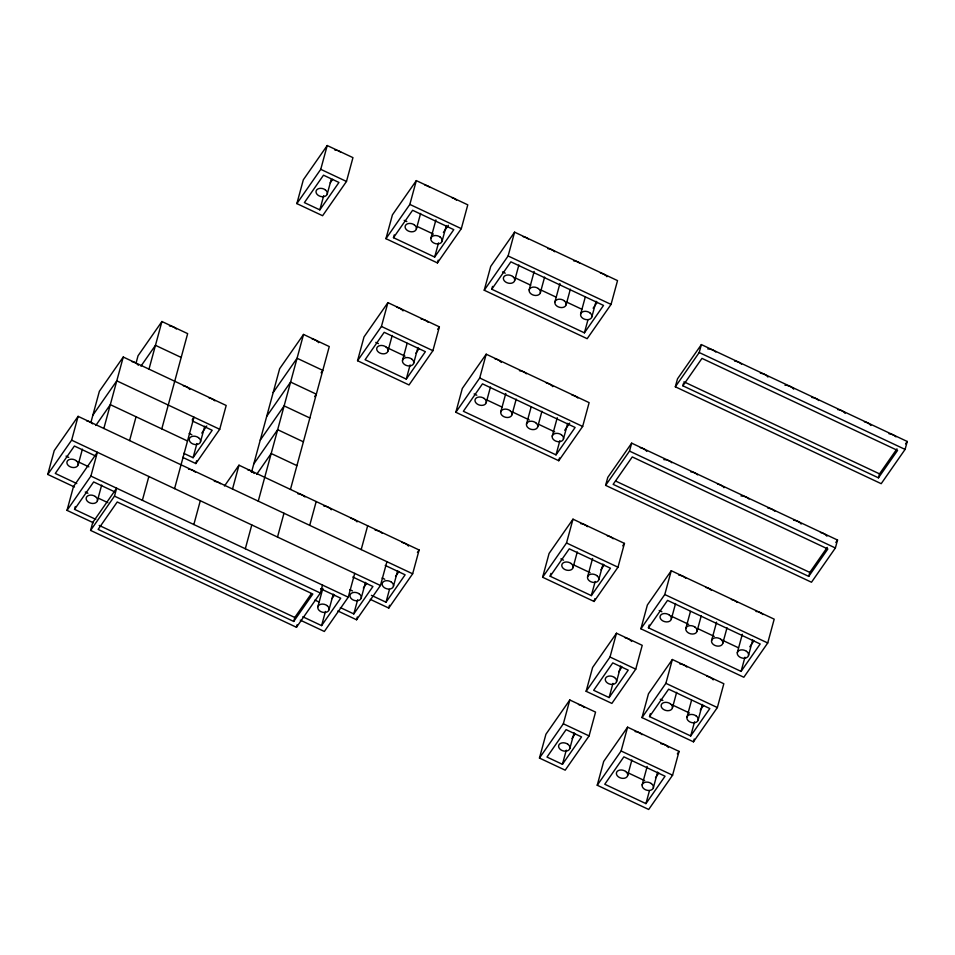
<?xml version="1.0" encoding="UTF-8"?>
<svg xmlns="http://www.w3.org/2000/svg" width="955" height="955" viewBox="0 0 955 955"><rect width="100%" height="100%" fill="white"/><g stroke="black" fill="none" stroke-linecap="round" stroke-linejoin="round"><path stroke-width="1.43" d="M74.49 487.014L47.75 474.432L54.22 450.629L78.107 416.356L412.656 573.8L388.769 608.06L370.289 599.37M47.75 474.432L71.637 440.171L78.107 416.356M78.167 464.763L82.405 449.172M67.017 510.364L73.487 486.549L97.374 452.276L90.904 476.091L67.017 510.364L93.411 522.779M90.988 422.11L99.368 391.299L123.255 357.027L226.192 405.469L219.722 429.284L195.835 463.557L182.632 457.338M95.798 519.353L74.55 509.349L75.326 506.52M103.844 428.461L123.255 357.027M97.434 500.683L101.66 485.092M90.594 530.407L92.754 522.469L116.641 488.196L114.481 496.134L90.594 530.407L296.468 627.292L320.355 593.031L322.515 585.093M136.135 362.793L138.033 355.785L161.932 321.513L187.657 333.629L161.789 428.879M129.582 440.577L136.052 416.762M148.992 369.143L161.932 321.513M142.379 500.313L148.849 476.497M174.574 488.614L193.984 417.18L192.277 419.627M183.778 453.327L193.077 457.708L196.921 443.526M200.514 441.771L204.752 426.181M195.835 463.557L196.587 460.752M193.841 524.534L200.311 500.718M296.862 203.606L303.332 179.791L327.219 145.53L352.956 157.635L346.486 181.45L322.599 215.723L296.862 203.606L320.749 169.333L327.219 145.53M232.519 489.02L238.989 465.204L419.126 549.985L412.656 573.8M319.841 209.873L338.953 182.453L323.506 175.183L304.394 202.603L319.841 209.873L323.685 195.691M251.487 472.367L279.648 368.714L303.535 334.441L329.272 346.558L290.451 489.426M327.279 193.925L331.122 179.755M245.316 548.755L251.786 524.94M258.256 501.136L303.535 334.441M277.511 537.056L283.981 513.241M385.951 238.69L392.421 214.875L416.32 180.614L467.783 204.836L461.313 228.651L437.426 262.912L385.951 238.69L409.85 204.418L416.32 180.614M309.718 525.357L316.189 501.542M357.552 360.727L364.022 336.912L387.909 302.64L439.384 326.861L432.913 350.676L409.026 384.949L357.552 360.727L381.439 326.455L387.909 302.64M393.484 237.688L412.608 210.267L453.78 229.654L434.668 257.062L393.484 237.688L394.26 234.858M293.71 621.442L312.822 594.034L117.238 501.984L98.126 529.404L293.71 621.442L294.785 617.479L311.402 593.64M296.468 627.292L297.184 624.654M416.368 229.021L420.606 213.419M317.836 606.879L322.838 588.447M387.969 351.046L392.207 335.456M302.807 616.775L321.596 625.621L325.452 611.451M329.033 609.684L333.271 594.094M430.896 238.32L435.91 219.901M402.497 360.357L407.117 343.346M434.668 257.062L438.512 242.892M442.105 241.126L446.343 225.535M437.426 262.912L438.178 260.118M406.269 379.099L425.381 351.679L384.197 332.304L365.085 359.725L406.269 379.099L410.113 364.917M300.288 620.141L324.354 631.47L348.253 597.197L354.723 573.382M361.193 549.579L367.663 525.763M413.706 363.163L417.932 347.572M340.374 607.595L353.804 613.922L357.659 599.74M361.241 597.985L365.479 582.383M337.843 610.961L356.561 619.771L357.325 616.966M356.561 619.771L380.448 585.499L386.918 561.683M371.4 595.335L386.011 602.211L389.473 589.462M393.448 586.275L397.686 570.684M388.769 608.06L389.521 605.267M484.233 290.236L490.703 266.433L514.59 232.161L617.527 280.603L611.057 304.418L587.17 338.691L484.233 290.236L508.12 255.976L514.59 232.161M455.833 412.274L462.304 388.458L486.19 354.198L589.128 402.64L582.657 426.455L558.77 460.716L455.833 412.274L479.72 378.001L486.19 354.198M491.765 289.234L510.877 261.825L603.524 305.421L584.412 332.841L491.765 289.234L492.541 286.404M514.649 280.567L518.875 264.977M486.238 402.592L490.476 387.002M529.177 289.866L534.179 271.447M500.778 411.903L505.78 393.472M540.375 292.672L544.613 277.081M511.976 414.709L516.213 399.118M554.915 301.983L559.917 283.551M526.503 424.02L531.135 407.009M566.112 304.788L570.35 289.198M537.713 426.825L541.951 411.223M580.64 314.088L585.26 297.089M552.241 436.125L557.254 417.705M584.412 332.841L587.874 320.08M591.849 316.893L596.087 301.303M556.013 454.867L575.125 427.458L482.478 383.85L463.366 411.271L556.013 454.867L559.857 440.697M563.45 438.93L567.688 423.34M558.77 460.716L559.523 457.911M542.619 577.25L549.089 553.434L572.988 519.174L624.451 543.395L617.981 567.21L594.094 601.471L542.619 577.25L566.518 542.977L572.988 519.174M550.164 576.247L569.276 548.827L610.448 568.213L591.336 595.622L550.164 576.247L550.928 573.418M573.036 567.58L577.274 551.978M605.613 485.355L607.774 477.416L631.661 443.156L837.535 540.041L835.386 547.979L811.487 582.24L605.613 485.355L629.512 451.094L631.661 443.156M587.564 576.88L592.577 558.46M539.456 758.067L545.926 734.252L569.813 699.979L595.55 712.096L589.08 735.911L565.193 770.172L539.456 758.067L563.343 723.795L569.813 699.979M591.336 595.622L595.192 581.452M598.773 579.685L603.011 564.095M594.094 601.471L594.858 598.678M562.435 764.322L581.547 736.914L566.1 729.644L546.988 757.064L562.435 764.322L566.279 750.153M569.872 748.386L574.11 732.795M586.131 691.301L592.601 667.485L616.488 633.225L642.226 645.329L635.755 669.145L611.868 703.417L586.131 691.301L610.018 657.028L616.488 633.225M675.328 386.799L677.489 378.86L701.376 344.588L907.25 441.473L905.089 449.411L881.202 483.684L675.328 386.799L699.215 352.526L701.376 344.588M682.861 385.796L701.973 358.376L897.557 450.426L878.445 477.834L682.861 385.796L683.589 383.146M609.111 697.568L628.223 670.147L612.776 662.877L593.664 690.298L609.111 697.568L612.955 683.386M616.548 681.631L620.786 666.029M597.233 785.249L603.691 761.445L627.59 727.173L679.053 751.394L672.583 775.209L648.696 809.47L597.233 785.249L621.12 750.988L627.59 727.173M640.901 628.796L647.371 604.993L671.258 570.72L774.195 619.162L767.725 642.978L743.838 677.25L640.901 628.796L664.787 594.535L671.258 570.72M648.433 627.793L667.545 600.385L760.192 643.98L741.08 671.401L648.433 627.793L649.209 624.964M641.999 717.599L648.469 693.784L672.356 659.511L723.83 683.732L717.36 707.548L693.461 741.82L641.999 717.599L665.886 683.326L672.356 659.511M627.638 775.579L631.876 759.989M671.317 619.127L675.555 603.536M649.531 716.596L668.643 689.176L709.828 708.55L690.704 735.971L649.531 716.596L650.307 713.755M642.178 784.879L647.18 766.459M685.845 628.426L690.465 611.427M645.938 803.621L665.05 776.212L623.878 756.838L604.766 784.246L645.938 803.621L649.4 790.871M672.416 707.918L676.653 692.327M653.375 787.684L657.613 772.094M697.054 631.231L701.28 615.641M686.943 717.229L691.563 700.218M711.582 640.542L716.584 622.111M690.704 735.971L694.56 721.789M698.153 720.034L702.379 704.444M693.461 741.82L694.225 739.015M722.78 643.348L727.018 627.757M737.32 652.647L742.322 634.227M741.08 671.401L744.936 657.219M748.517 655.452L752.755 639.862M808.73 576.39L827.842 548.982L632.27 456.932L613.146 484.352L808.73 576.39L809.804 572.427L827.257 547.394M878.445 477.834L879.519 473.871L896.972 448.838M92.898 415.115L116.785 380.842L219.722 429.284M95.81 425.464L110.314 404.657L187.514 440.983M140.958 366.135L155.462 345.328L181.187 357.445M74.55 509.349L93.662 481.941L114.91 491.944M330.215 182.871L332.71 179.301M201.792 433.093L206.769 425.942M193.077 457.708L212.189 430.287L192.265 420.916M273.178 392.529L297.065 358.256L322.802 370.373L321.095 372.82M266.708 416.344L290.595 382.072L316.332 394.176L314.625 396.623M224.485 486.011L238.989 465.204M260.238 440.148L284.124 405.887L309.862 417.992M253.767 463.963L277.654 429.69L303.392 441.807M256.68 474.313L271.184 453.506L296.921 465.622M443.383 232.459L448.361 225.296M415.807 353.29L419.138 348.527M437.677 329.308L439.384 326.861M331.982 598.618L334.465 595.049M321.596 625.621L340.708 598.2L320.57 588.722M363.354 588.113L366.672 583.35M353.804 613.922L372.916 586.501L352.777 577.023M395.549 576.414L398.88 571.651M417.419 552.432L419.126 549.985M386.011 602.211L405.123 574.803L385.199 565.42M593.127 308.226L597.281 302.269M564.727 430.263L569.705 423.101M600.886 569.825L604.205 565.05M622.744 545.842L624.451 543.395M571.973 738.525L575.304 733.75M618.649 671.759L621.98 666.996M700.254 710.162L703.584 705.399M655.488 777.824L658.807 773.049M749.794 646.786L753.949 640.829M677.346 753.841L679.053 751.394M835.828 542.488L837.535 540.041M905.543 443.92L907.25 441.473M338.022 150.723L339.049 151.177A8.667 6.088 15.2 0 1 340.887 152.334M734.276 600.468L734.562 600.588A8.667 6.088 15.2 0 1 737.165 602.426M89.663 421.883L89.937 422.003A8.667 6.088 15.2 0 1 92.551 423.841M218.611 482.562L217.585 482.096A8.667 6.088 15.2 0 0 214.302 481.32M409.85 204.418L461.313 228.651M508.12 255.976L611.057 304.418M320.749 169.333L346.486 181.45M699.215 352.526L905.089 449.411M404.192 220.342L406.854 221.596M417.478 226.598L433.415 234.094M502.533 271.924L505.219 273.19M514.614 277.607L530.729 285.187M540.124 289.616L556.24 297.196M566.972 302.246L581.75 309.205M683.947 381.821L879.519 473.871M381.439 326.455L432.913 350.676M479.72 378.001L582.657 426.455M629.512 451.094L835.386 547.979M375.793 342.379L378.455 343.621M387.742 348.002L405.015 356.131M474.122 393.949L476.808 395.215M486.214 399.644L502.318 407.224M511.725 411.641L529.177 419.866M538.572 424.283L554.688 431.863M615.581 481.022L809.804 572.427M566.518 542.977L617.981 567.21M664.787 594.535L767.725 642.978M560.86 558.902L563.522 560.155M572.821 564.524L590.083 572.654M659.201 610.484L661.887 611.749M671.281 616.166L688.734 624.379M698.141 628.808L714.245 636.388M722.302 640.184L738.418 647.765M189.162 433.486L191.824 434.74M610.018 657.028L635.755 669.145M665.886 683.326L717.36 707.548M660.239 699.251L662.889 700.492M672.189 704.874L689.462 713.003M382.096 578.002L384.758 579.243M71.637 440.171L380.448 585.499M95.882 456.132L74.395 446.021L55.283 473.429L76.77 483.54M66.05 456.12L68.736 457.373M78.131 461.802L88.875 466.852M349.793 589.653L352.479 590.918M90.904 476.091L348.253 597.197M114.481 496.134L320.355 593.031M85.258 492.016L87.908 493.258M98.532 498.259L107.831 502.64M314.911 600.086L318.934 601.984M563.343 723.795L589.08 735.911M621.12 750.988L672.583 775.209M627.423 772.535L644.685 780.653M99.201 525.429L294.785 617.479M312.166 339.013A8.667 6.088 15.2 0 1 314.35 339.634L315.365 340.087A8.667 6.088 15.2 0 1 318.648 342.666M247.62 469.776A8.667 6.088 15.2 0 1 249.792 470.397L250.819 470.851A8.667 6.088 15.2 0 1 252.645 472.009M253.421 472.701A8.667 6.088 15.2 0 1 254.09 473.429M169.453 325.93A8.667 6.088 15.2 0 1 170.563 326.085M171.661 326.347A8.667 6.088 15.2 0 1 172.736 326.706L173.762 327.159A8.667 6.088 15.2 0 1 176.365 329.009M183.36 385.82A8.667 6.088 15.2 0 1 185.533 386.441L186.547 386.894A8.667 6.088 15.2 0 1 189.83 389.473M209.085 397.925A8.667 6.088 15.2 0 1 211.258 398.557L212.285 399.011A8.667 6.088 15.2 0 1 214.899 400.849M131.886 361.599A8.667 6.088 15.2 0 1 134.058 362.22L135.085 362.673A8.667 6.088 15.2 0 1 138.356 365.252M297.972 493.842A8.667 6.088 15.2 0 1 301.267 494.618L302.281 495.072A8.667 6.088 15.2 0 1 304.896 496.922M375.172 530.168A8.667 6.088 15.2 0 1 378.467 530.956L379.481 531.41A8.667 6.088 15.2 0 1 382.096 533.248M402.019 542.44A8.667 6.088 15.2 0 1 404.192 543.061L405.218 543.526A8.667 6.088 15.2 0 1 408.501 546.093M323.709 505.947A8.667 6.088 15.2 0 1 326.992 506.735L328.019 507.189A8.667 6.088 15.2 0 1 329.845 508.346M330.633 509.027A8.667 6.088 15.2 0 1 331.289 509.767M350.557 518.219A8.667 6.088 15.2 0 1 352.729 518.84L353.756 519.293A8.667 6.088 15.2 0 1 357.027 521.872M188.565 469.203A8.667 6.088 15.2 0 1 189.675 469.371M190.785 469.633A8.667 6.088 15.2 0 1 191.86 469.991L192.874 470.445A8.667 6.088 15.2 0 1 193.829 470.982M194.713 471.603A8.667 6.088 15.2 0 1 195.489 472.283M219.566 483.099A8.667 6.088 15.2 0 1 220.45 483.719M86.738 420.928A8.667 6.088 15.2 0 1 88.922 421.549M578.444 704.551A8.667 6.088 15.2 0 1 580.616 705.172L581.643 705.626A8.667 6.088 15.2 0 1 584.257 707.476M625.119 637.785A8.667 6.088 15.2 0 1 627.292 638.418L628.318 638.871A8.667 6.088 15.2 0 1 630.157 640.029M630.933 640.71A8.667 6.088 15.2 0 1 631.601 641.45M635.111 731.578A8.667 6.088 15.2 0 1 638.394 732.366L639.42 732.819A8.667 6.088 15.2 0 1 642.023 734.658M660.836 743.694A8.667 6.088 15.2 0 1 664.131 744.47L665.158 744.924A8.667 6.088 15.2 0 1 666.984 746.082M667.76 746.774A8.667 6.088 15.2 0 1 668.428 747.502M679.876 663.928A8.667 6.088 15.2 0 1 683.171 664.704L684.186 665.158A8.667 6.088 15.2 0 1 686.8 667.008M706.724 676.188A8.667 6.088 15.2 0 1 708.897 676.82L709.923 677.274A8.667 6.088 15.2 0 1 713.206 679.853M580.509 523.579A8.667 6.088 15.2 0 1 583.792 524.367L584.818 524.82A8.667 6.088 15.2 0 1 587.421 526.659M607.356 535.851A8.667 6.088 15.2 0 1 609.529 536.471L610.543 536.925A8.667 6.088 15.2 0 1 613.158 538.763M678.778 575.137A8.667 6.088 15.2 0 1 682.073 575.913L683.088 576.366A8.667 6.088 15.2 0 1 685.702 578.205M705.626 587.397A8.667 6.088 15.2 0 1 707.798 588.017L708.825 588.483A8.667 6.088 15.2 0 1 711.439 590.321M731.363 599.513A8.667 6.088 15.2 0 1 733.536 600.134M755.978 611.463A8.667 6.088 15.2 0 1 757.1 611.618M758.198 611.88A8.667 6.088 15.2 0 1 759.273 612.25L760.299 612.704A8.667 6.088 15.2 0 1 762.902 614.543M494.821 358.758A8.667 6.088 15.2 0 1 496.994 359.39L498.021 359.844A8.667 6.088 15.2 0 1 501.291 362.423M519.448 370.719A8.667 6.088 15.2 0 1 522.731 371.495L523.758 371.949A8.667 6.088 15.2 0 1 526.36 373.787M546.296 382.979A8.667 6.088 15.2 0 1 548.468 383.612L549.483 384.065A8.667 6.088 15.2 0 1 552.766 386.644M572.021 395.095A8.667 6.088 15.2 0 1 574.194 395.716L575.22 396.17A8.667 6.088 15.2 0 1 577.835 398.008M396.552 307.212A8.667 6.088 15.2 0 1 398.724 307.832L399.739 308.286A8.667 6.088 15.2 0 1 403.022 310.864M421.167 319.161A8.667 6.088 15.2 0 1 422.277 319.328M423.387 319.579A8.667 6.088 15.2 0 1 424.45 319.949L425.476 320.402A8.667 6.088 15.2 0 1 428.091 322.241M663.809 459.618A8.667 6.088 15.2 0 1 666.029 459.833M667.127 460.095A8.667 6.088 15.2 0 1 668.202 460.453L669.228 460.907A8.667 6.088 15.2 0 1 670.183 461.444M671.055 462.065A8.667 6.088 15.2 0 1 671.842 462.745M741.008 495.955A8.667 6.088 15.2 0 1 745.401 496.791L746.428 497.245A8.667 6.088 15.2 0 1 747.383 497.782M748.266 498.403A8.667 6.088 15.2 0 1 749.042 499.083M767.856 508.12A8.667 6.088 15.2 0 1 771.139 508.896L772.165 509.349A8.667 6.088 15.2 0 1 774.78 511.188M640.292 447.716A8.667 6.088 15.2 0 1 642.464 448.337L643.491 448.802A8.667 6.088 15.2 0 1 645.329 449.96M646.105 450.641A8.667 6.088 15.2 0 1 646.774 451.381M820.441 532.496A8.667 6.088 15.2 0 1 822.613 533.117L823.628 533.57A8.667 6.088 15.2 0 1 826.911 536.149M690.656 471.782A8.667 6.088 15.2 0 1 693.939 472.57L694.965 473.023A8.667 6.088 15.2 0 1 697.568 474.862M717.503 484.054A8.667 6.088 15.2 0 1 719.676 484.674L720.691 485.128A8.667 6.088 15.2 0 1 722.529 486.286M723.305 486.966A8.667 6.088 15.2 0 1 723.974 487.707M793.593 520.224A8.667 6.088 15.2 0 1 796.876 521.012L797.903 521.466A8.667 6.088 15.2 0 1 799.729 522.624M800.505 523.304A8.667 6.088 15.2 0 1 801.173 524.044M334.739 149.935A8.667 6.088 15.2 0 1 336.96 150.353M424.951 185.175A8.667 6.088 15.2 0 1 427.124 185.807L428.138 186.261A8.667 6.088 15.2 0 1 429.977 187.419M451.787 197.554A8.667 6.088 15.2 0 1 452.861 197.912L453.876 198.365A8.667 6.088 15.2 0 1 456.49 200.204M523.221 236.733A8.667 6.088 15.2 0 1 525.393 237.353L526.42 237.807A8.667 6.088 15.2 0 1 528.258 238.965M547.848 248.682A8.667 6.088 15.2 0 1 548.958 248.837M550.056 249.1A8.667 6.088 15.2 0 1 551.131 249.458L552.157 249.924A8.667 6.088 15.2 0 1 554.76 251.762M573.573 260.799A8.667 6.088 15.2 0 1 576.868 261.575L577.894 262.028A8.667 6.088 15.2 0 1 579.721 263.186M600.42 273.058A8.667 6.088 15.2 0 1 602.605 273.691L603.62 274.145A8.667 6.088 15.2 0 1 605.458 275.303M606.234 275.983A8.667 6.088 15.2 0 1 606.903 276.723M734.634 361.109A8.667 6.088 15.2 0 1 737.917 361.897L738.943 362.351A8.667 6.088 15.2 0 1 741.546 364.189M811.834 397.447A8.667 6.088 15.2 0 1 815.116 398.223L816.143 398.677A8.667 6.088 15.2 0 1 818.757 400.527M837.571 409.552A8.667 6.088 15.2 0 1 840.854 410.34L841.88 410.793A8.667 6.088 15.2 0 1 843.707 411.951M844.483 412.632A8.667 6.088 15.2 0 1 845.151 413.372M707.786 348.945A8.667 6.088 15.2 0 1 708.897 349.005M710.007 349.16A8.667 6.088 15.2 0 1 712.179 349.781L713.206 350.234A8.667 6.088 15.2 0 1 714.161 350.783M715.032 351.392A8.667 6.088 15.2 0 1 715.82 352.073M889.033 433.773A8.667 6.088 15.2 0 1 892.316 434.561L893.343 435.014A8.667 6.088 15.2 0 1 895.957 436.853M760.359 373.226A8.667 6.088 15.2 0 1 763.654 374.002L764.668 374.456A8.667 6.088 15.2 0 1 766.507 375.613M767.283 376.306A8.667 6.088 15.2 0 1 767.951 377.034M784.998 385.283A8.667 6.088 15.2 0 1 786.096 385.331M787.207 385.486A8.667 6.088 15.2 0 1 789.391 386.118L790.406 386.572A8.667 6.088 15.2 0 1 793.689 389.151M864.418 421.824A8.667 6.088 15.2 0 1 866.591 422.444L867.606 422.898A8.667 6.088 15.2 0 1 870.888 425.476M589.832 312.774L588.567 312.034A5.778 4.059 15.2 0 0 581.416 312.691A5.778 4.059 15.2 0 0 582.657 318.218L583.923 318.958A5.778 4.059 15.2 0 0 591.073 318.302A5.778 4.059 15.2 0 0 589.832 312.774M564.095 300.658L562.829 299.93A5.778 4.059 15.2 0 0 555.679 300.574A5.778 4.059 15.2 0 0 556.932 306.113L558.186 306.842A5.778 4.059 15.2 0 0 565.336 306.197A5.778 4.059 15.2 0 0 564.095 300.658M538.357 288.553L537.104 287.813A5.778 4.059 15.2 0 0 529.953 288.47A5.778 4.059 15.2 0 0 531.195 293.997L532.448 294.737A5.778 4.059 15.2 0 0 539.611 294.08A5.778 4.059 15.2 0 0 538.357 288.553M512.632 276.437L511.367 275.709A5.778 4.059 15.2 0 0 504.216 276.353A5.778 4.059 15.2 0 0 505.458 281.892L506.723 282.62A5.778 4.059 15.2 0 0 513.874 281.976A5.778 4.059 15.2 0 0 512.632 276.437M440.088 236.995L438.823 236.267A5.778 4.059 15.2 0 0 431.672 236.912A5.778 4.059 15.2 0 0 432.913 242.451L434.179 243.179A5.778 4.059 15.2 0 0 441.329 242.534A5.778 4.059 15.2 0 0 440.088 236.995M414.351 224.891L413.085 224.15A5.778 4.059 15.2 0 0 405.935 224.807A5.778 4.059 15.2 0 0 407.188 230.334L408.442 231.074A5.778 4.059 15.2 0 0 415.592 230.418A5.778 4.059 15.2 0 0 414.351 224.891M325.261 189.806L323.996 189.066A5.778 4.059 15.2 0 0 316.845 189.723A5.778 4.059 15.2 0 0 318.087 195.25L319.352 195.99A5.778 4.059 15.2 0 0 326.503 195.333A5.778 4.059 15.2 0 0 325.261 189.806M561.433 434.8L560.167 434.071A5.778 4.059 15.2 0 0 553.017 434.716A5.778 4.059 15.2 0 0 554.258 440.255L555.524 440.983A5.778 4.059 15.2 0 0 562.674 440.339A5.778 4.059 15.2 0 0 561.433 434.8M535.695 422.695L534.43 421.955A5.778 4.059 15.2 0 0 527.279 422.611A5.778 4.059 15.2 0 0 528.521 428.138L529.786 428.879A5.778 4.059 15.2 0 0 536.937 428.222A5.778 4.059 15.2 0 0 535.695 422.695M509.958 410.578L508.705 409.85A5.778 4.059 15.2 0 0 501.542 410.495A5.778 4.059 15.2 0 0 502.796 416.034L504.049 416.762A5.778 4.059 15.2 0 0 511.2 416.117A5.778 4.059 15.2 0 0 509.958 410.578M484.221 398.474L482.967 397.734A5.778 4.059 15.2 0 0 475.817 398.39A5.778 4.059 15.2 0 0 477.058 403.917L478.324 404.657A5.778 4.059 15.2 0 0 485.474 404.001A5.778 4.059 15.2 0 0 484.221 398.474M411.689 359.032L410.423 358.304A5.778 4.059 15.2 0 0 403.273 358.949A5.778 4.059 15.2 0 0 404.514 364.476L405.78 365.216A5.778 4.059 15.2 0 0 412.93 364.571A5.778 4.059 15.2 0 0 411.689 359.032M385.951 346.916L384.686 346.188A5.778 4.059 15.2 0 0 377.535 346.832A5.778 4.059 15.2 0 0 378.777 352.371L380.042 353.099A5.778 4.059 15.2 0 0 387.193 352.455A5.778 4.059 15.2 0 0 385.951 346.916M746.5 651.334L745.234 650.594A5.778 4.059 15.2 0 0 738.084 651.25A5.778 4.059 15.2 0 0 739.337 656.777L740.591 657.518A5.778 4.059 15.2 0 0 747.741 656.861A5.778 4.059 15.2 0 0 746.5 651.334M720.762 639.217L719.509 638.489A5.778 4.059 15.2 0 0 712.358 639.134A5.778 4.059 15.2 0 0 713.6 644.673L714.853 645.401A5.778 4.059 15.2 0 0 722.016 644.756A5.778 4.059 15.2 0 0 720.762 639.217M695.037 627.113L693.772 626.373A5.778 4.059 15.2 0 0 686.621 627.029A5.778 4.059 15.2 0 0 687.863 632.556L689.128 633.296A5.778 4.059 15.2 0 0 696.279 632.64A5.778 4.059 15.2 0 0 695.037 627.113M669.3 614.996L668.034 614.268A5.778 4.059 15.2 0 0 660.884 614.913A5.778 4.059 15.2 0 0 662.125 620.452L663.391 621.18A5.778 4.059 15.2 0 0 670.541 620.535A5.778 4.059 15.2 0 0 669.3 614.996M596.756 575.555L595.49 574.826A5.778 4.059 15.2 0 0 588.34 575.471A5.778 4.059 15.2 0 0 589.593 581.01L590.847 581.738A5.778 4.059 15.2 0 0 597.997 581.094A5.778 4.059 15.2 0 0 596.756 575.555M571.018 563.45L569.765 562.71A5.778 4.059 15.2 0 0 562.602 563.366A5.778 4.059 15.2 0 0 563.856 568.894L565.109 569.634A5.778 4.059 15.2 0 0 572.272 568.977A5.778 4.059 15.2 0 0 571.018 563.45M696.135 715.904L694.87 715.176A5.778 4.059 15.2 0 0 687.719 715.82A5.778 4.059 15.2 0 0 688.961 721.347L690.226 722.087A5.778 4.059 15.2 0 0 697.377 721.431A5.778 4.059 15.2 0 0 696.135 715.904M670.398 703.787L669.133 703.059A5.778 4.059 15.2 0 0 661.982 703.704A5.778 4.059 15.2 0 0 663.224 709.243L664.489 709.971A5.778 4.059 15.2 0 0 671.64 709.326A5.778 4.059 15.2 0 0 670.398 703.787M614.531 677.501L613.265 676.761A5.778 4.059 15.2 0 0 606.115 677.417A5.778 4.059 15.2 0 0 607.356 682.944L608.621 683.685A5.778 4.059 15.2 0 0 615.772 683.028A5.778 4.059 15.2 0 0 614.531 677.501M198.497 437.641L197.231 436.913A5.778 4.059 15.2 0 0 190.081 437.557A5.778 4.059 15.2 0 0 191.322 443.084L192.588 443.824A5.778 4.059 15.2 0 0 199.738 443.168A5.778 4.059 15.2 0 0 198.497 437.641M391.431 582.156L390.165 581.416A5.778 4.059 15.2 0 0 383.015 582.061A5.778 4.059 15.2 0 0 384.256 587.6L385.522 588.328A5.778 4.059 15.2 0 0 392.672 587.683A5.778 4.059 15.2 0 0 391.431 582.156M359.223 593.855L357.958 593.115A5.778 4.059 15.2 0 0 350.807 593.771A5.778 4.059 15.2 0 0 352.061 599.298L353.314 600.038A5.778 4.059 15.2 0 0 360.465 599.382A5.778 4.059 15.2 0 0 359.223 593.855M651.358 783.566L650.092 782.825A5.778 4.059 15.2 0 0 642.942 783.47A5.778 4.059 15.2 0 0 644.195 789.009L645.449 789.737A5.778 4.059 15.2 0 0 652.599 789.093A5.778 4.059 15.2 0 0 651.358 783.566M625.621 771.449L624.367 770.721A5.778 4.059 15.2 0 0 617.216 771.365A5.778 4.059 15.2 0 0 618.458 776.893L619.711 777.633A5.778 4.059 15.2 0 0 626.874 776.988A5.778 4.059 15.2 0 0 625.621 771.449M567.855 744.255L566.59 743.527A5.778 4.059 15.2 0 0 559.439 744.172A5.778 4.059 15.2 0 0 560.681 749.711L561.946 750.439A5.778 4.059 15.2 0 0 569.096 749.794A5.778 4.059 15.2 0 0 567.855 744.255M327.016 605.554L325.762 604.825A5.778 4.059 15.2 0 0 318.612 605.47A5.778 4.059 15.2 0 0 319.853 610.997L321.107 611.737A5.778 4.059 15.2 0 0 328.269 611.093A5.778 4.059 15.2 0 0 327.016 605.554M76.149 460.632L74.884 459.904A5.778 4.059 15.2 0 0 67.733 460.549A5.778 4.059 15.2 0 0 68.975 466.076L70.24 466.816A5.778 4.059 15.2 0 0 77.391 466.171A5.778 4.059 15.2 0 0 76.149 460.632M95.416 496.552L94.151 495.824A5.778 4.059 15.2 0 0 87.001 496.469A5.778 4.059 15.2 0 0 88.242 502.008L89.507 502.736A5.778 4.059 15.2 0 0 96.658 502.091A5.778 4.059 15.2 0 0 95.416 496.552"/></g></svg>
